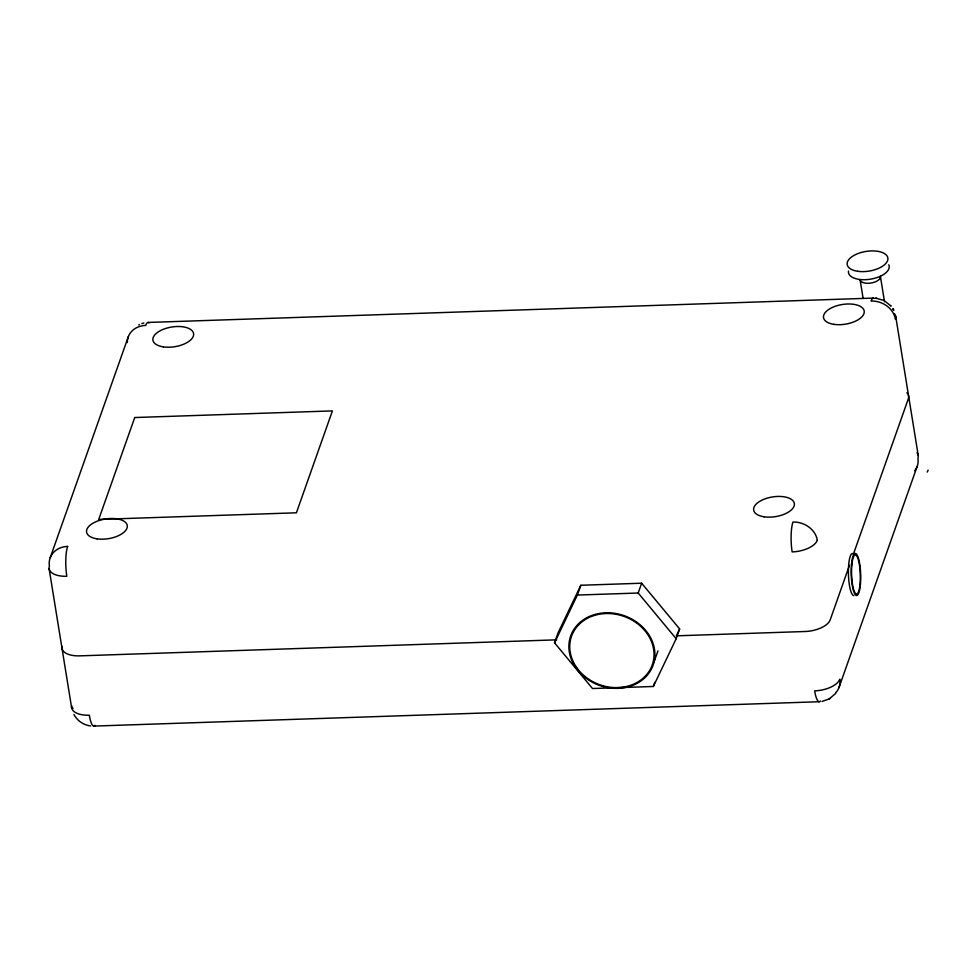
<?xml version="1.0" encoding="UTF-8"?>
<svg xmlns="http://www.w3.org/2000/svg" width="977" height="977" viewBox="0 0 977 977"><rect width="100%" height="100%" fill="white"/><g stroke="black" fill="none" stroke-linecap="round" stroke-linejoin="round"><path stroke-width="1.47" d="M50.254 557.586L128.366 336.577M554.533 642.817L557.989 633.023L580.839 585.26L641.657 583.22L679.638 628.932L676.182 638.726L653.332 686.477L592.514 688.529L554.533 642.817L577.37 595.066L580.839 585.26M676.182 638.726L638.201 593.015L641.657 583.22M654.016 662.052L657.973 650.853M653.332 686.477L654.822 682.288M849.477 565.292L830.206 619.821A21.848 10.564 -9.2 0 1 805.036 631.508L676.572 635.819M853.446 554.057L908.317 398.799A21.848 10.564 -9.2 0 0 908.183 394.659M838.974 687.6L917.098 466.591M927.246 472.086L928.15 470.12M676.377 635.758L679.638 628.932M835.677 693.426L829.143 698.982L822.06 701.449M829.143 698.982L830.426 698.225M138.795 324.865L139.43 324.547M141.86 323.57L143.888 322.996M148.101 322.447L873.426 298.083M577.37 595.066L638.201 593.015M556.695 639.837L79.711 655.86A21.848 10.564 -9.2 0 1 62.101 646.322M93.914 726.082L819.239 701.73M876.735 298.229L875.465 298.119L883.965 300.403L891.061 306.094L890.597 305.569M90.605 725.935C83.607 725.142 77.122 720.721 73.898 714.443M853.715 554.203L852.469 553.507A21.079 4.714 88.1 0 0 848.732 564.083L848.427 569.176A21.079 4.714 88.1 0 0 853.837 595.628M893.186 309.257L892.868 308.647L893.784 310.344L893.454 309.733M895.714 316.401L918.209 455.343M880.387 276.296L884.515 301.746M863.033 297.912L860.126 279.947A10.307 4.983 -9.2 0 0 860.285 280.411M49.131 568.822L71.639 707.775M72.921 708.63A21.848 18.502 19.5 0 1 72.493 707.421M835.75 692.742A21.848 18.502 19.5 0 0 839.817 679.174A21.848 10.564 -9.2 0 1 814.659 690.861A21.848 4.885 88.1 0 0 820.485 700.973M916.047 468.777A21.848 18.502 19.5 0 0 917.94 458.164A21.848 10.564 -9.2 0 0 917.024 452.766M915.4 469.803A21.848 18.502 19.5 0 1 914.667 470.792M95.16 725.325A21.848 4.885 88.1 0 1 89.322 715.213A21.848 10.564 -9.2 0 1 71.712 705.675M906.888 392.827A21.848 10.564 -9.2 0 1 907.413 393.413M127.315 342.524A21.848 18.502 19.5 0 1 145.756 325.402A21.848 4.885 88.1 0 1 149.078 322.85M874.403 298.486A21.848 4.885 88.1 0 0 871.081 301.038A21.848 18.502 19.5 0 1 895.433 319.21A21.848 10.564 -9.2 0 0 894.517 313.825M880.46 276.784A10.307 4.983 -9.2 0 1 871.911 282.878A10.307 4.983 -9.2 0 1 860.542 280.863M888.777 264.779A20.602 9.953 -9.2 0 1 870.165 279.227A20.602 9.953 -9.2 0 1 848.5 271.044M134.741 417.533L98.726 519.422L296.41 512.791L332.412 410.902L134.741 417.533M764.087 516.796A20.602 9.953 -9.2 0 0 794.399 504.108A20.602 9.953 -9.2 0 0 763.513 499.455A20.602 9.953 -9.2 0 0 764.087 516.796M67.645 546.412A21.848 18.502 19.5 0 0 49.412 566.013A21.848 10.564 -9.2 0 0 66.827 576.271A21.848 4.885 88.1 0 1 67.645 546.412M817.322 540.22A21.848 18.502 19.5 0 0 792.97 522.048A21.848 4.885 88.1 0 0 792.152 551.907A21.848 10.564 -9.2 0 0 817.322 540.22M833.943 324.352A20.602 9.953 -9.2 0 0 864.254 311.663A20.602 9.953 -9.2 0 0 833.369 307.01A20.602 9.953 -9.2 0 0 833.943 324.352M163.33 346.872A20.602 9.953 -9.2 0 0 193.654 334.183A20.602 9.953 -9.2 0 0 162.768 329.53A20.602 9.953 -9.2 0 0 163.33 346.872M97.004 538.84A20.602 9.953 -9.2 0 0 127.315 526.151A20.602 9.953 -9.2 0 0 96.43 521.498A20.602 9.953 -9.2 0 0 97.004 538.84M851.529 563.998A21.079 4.714 88.1 0 0 856.634 595.53A21.079 4.714 88.1 0 0 859.687 563.888A21.079 4.714 88.1 0 0 851.529 563.998M575.954 667.914A43.709 36.992 19.5 0 0 650.328 670.979A43.709 36.992 19.5 0 0 609.392 612.811A43.709 36.992 19.5 0 0 575.954 667.914M576.662 667.572A42.854 36.271 19.5 0 0 649.571 670.576A42.854 36.271 19.5 0 0 609.44 613.556A42.854 36.271 19.5 0 0 576.662 667.572M851.859 564.767A19.516 4.36 88.1 0 0 856.585 593.979A19.516 4.36 88.1 0 0 859.418 564.682A19.516 4.36 88.1 0 0 851.859 564.767M857.611 271.276A20.602 9.953 -9.2 0 0 887.922 258.587A20.602 9.953 -9.2 0 0 857.037 253.935A20.602 9.953 -9.2 0 0 857.611 271.276"/></g></svg>
